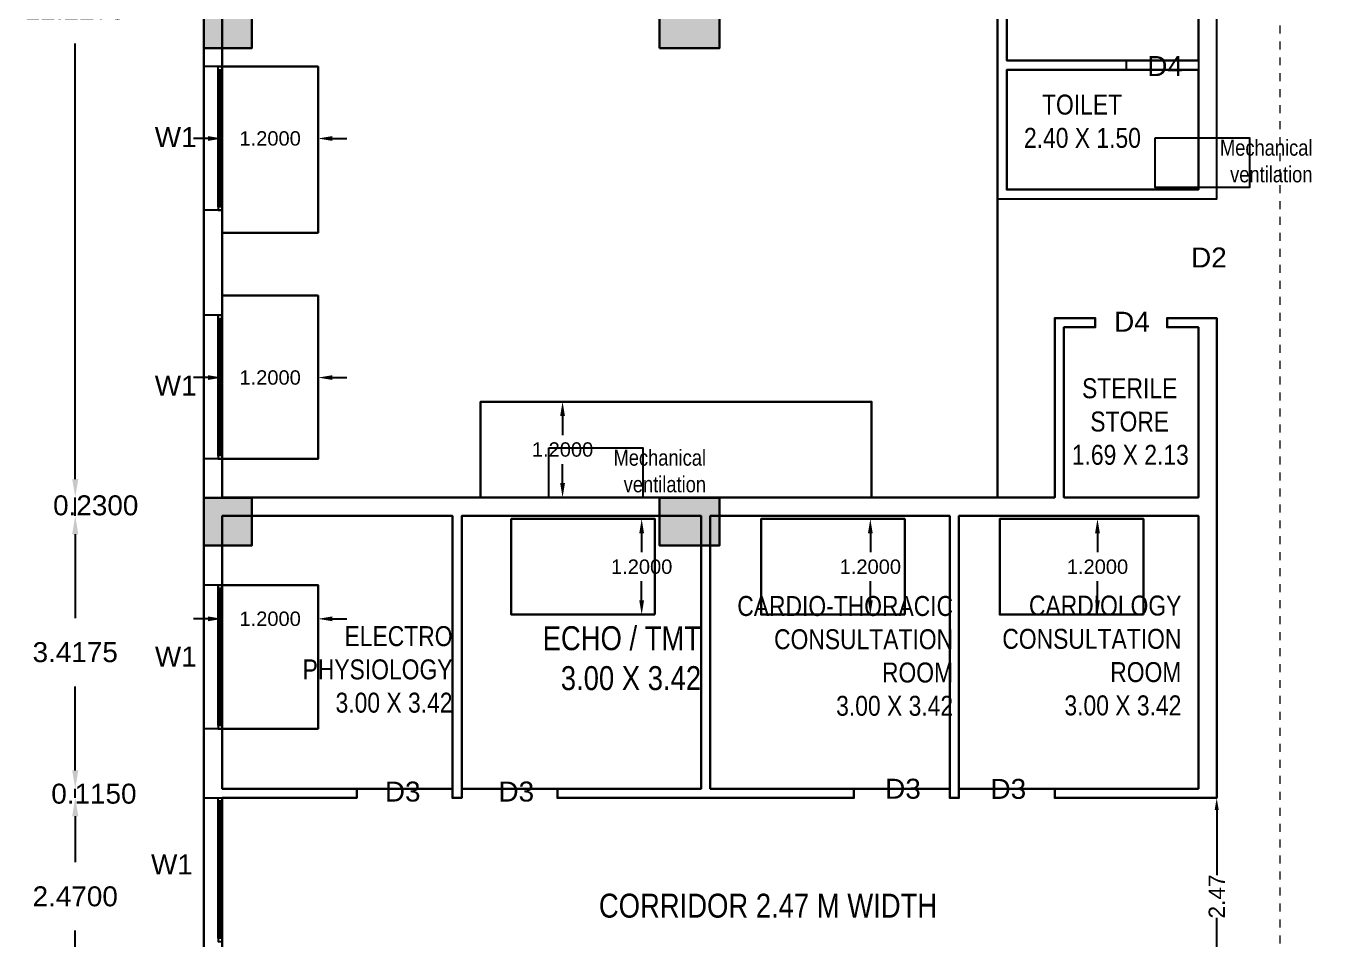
# Model space of a CAD drawing. Header units: metres. Extents: x -38 to 401, y 28 to 287.
# Drawn here: x 238.61 to 255, y 122.81 to 134.26 of the extents above; entities that cross this region are included whole.
import ezdxf

# ---------------------------------------------------------------- set-up
doc = ezdxf.new("R2010")
doc.units = ezdxf.units.M
doc.linetypes.add('CENTER', pattern=[2, 1.25, -0.25, 0.25, -0.25])
for name, color, linetype in [('BLK_1_FLR_4_AC_ROOM_1', 117, 'Continuous'), ('BLK_1_FLR_4_AC_ROOM_4', 117, 'Continuous'), ('BLK_1_FLR_4_AC_ROOM_5', 117, 'Continuous'), ('BLK_1_FLR_4_AC_ROOM_6', 117, 'Continuous'), ('BLK_1_FLR_4_AC_ROOM_7', 117, 'Continuous'), ('BLK_1_FLR_4_ACROOM_1_LIGHT_VENTILATION_3', 117, 'Continuous'), ('BLK_1_FLR_4_ACROOM_1_LIGHT_VENTILATION_4', 117, 'Continuous'), ('BLK_1_FLR_4_ACROOM_1_LIGHT_VENTILATION_5', 117, 'Continuous'), ('BLK_1_FLR_4_ACROOM_4_LIGHT_VENTILATION_1', 117, 'Continuous'), ('BLK_1_FLR_4_ACROOM_5_LIGHT_VENTILATION_1', 117, 'Continuous'), ('BLK_1_FLR_4_ACROOM_6_LIGHT_VENTILATION_1', 117, 'Continuous'), ('BLK_1_FLR_4_CARPET_AREA', 10, 'Continuous'), ('PATH_WAY', 140, 'Continuous'), ('UBEAM', 1, 'Continuous'), ('UHATCH', 8, 'Continuous')]:
    doc.layers.add(name, color=color, linetype=linetype)
for name, color, linetype, lineweight in [('BLK_1_FLR_4_BLT_UP_AREA', 4, 'Continuous', 30), ('BLK_1_FLR_4_REGULAR_ROOM_2', 4, 'Continuous', 30), ('BLK_1_FLR_4_ROOM_2_LIGHT_VENTILATION_1', 7, 'Continuous', 30), ('BLK_1_FLR_4_WC_BATH', 4, 'Continuous', 30), ('BLK_1_LVL_4_BLDG_FOOT_PRINT', 4, 'Continuous', 30), ('BLK_1_PLINTH_HEIGHT', 4, 'Continuous', 30), ('UCOLUMN', 6, 'Continuous', 30)]:
    doc.layers.add(name, color=color, linetype=linetype, lineweight=lineweight)
doc.styles.add('MtXpl_Arial_Narrow', font='ARIALN.TTF')
doc.styles.get("Standard").update_dxf_attribs({"font": 'arial.ttf'})
doc.dimstyles.get("Standard").update_dxf_attribs({"dimtxt": 0.18, "dimasz": 0.18, "dimexe": 0.18, "dimexo": 0.0625, "dimgap": 0.09, "dimtad": 0, "dimtih": 1, "dimtoh": 1, "dimdec": 4, "dimzin": 0, "dimdsep": 46, "dimtxsty": 'Standard', "dimcen": 0.09, "dimadec": 0, "dimazin": 0, "dimtfac": 1, "dimtdec": 4, "dimtofl": 0, "dimtmove": 0, "dimatfit": 3, "dimfxl": 0, "dimtolj": 1, "dimtzin": 0, "dimarcsym": 0})
doc.dimstyles.new('STANDARD$0', dxfattribs={"dimtxt": 7, "dimasz": 3, "dimexe": 3, "dimexo": 1, "dimgap": 1.5, "dimtad": 1, "dimdec": 1, "dimzin": 1, "dimdsep": 46, "dimlunit": 4, "dimtxsty": 'Standard', "dimblk": 'OBLIQUE', "dimcen": 0.09375, "dimdle": 1, "dimclrd": 8, "dimclre": 8, "dimclrt": 7, "dimadec": 1, "dimazin": 0, "dimtfac": 1, "dimtdec": 1, "dimtix": 1, "dimtmove": 2, "dimatfit": 3, "dimldrblk": 'ARCHTICK', "dimfxl": 0, "dimfrac": 2, "dimtolj": 1, "dimtzin": 0, "dimarcsym": 0})

# ---------------------------------------------------------------- blocks, each defined once
blk = doc.blocks.new('600X600')
at = {"layer": 'UHATCH', "linetype": 'Continuous'}
h = blk.add_hatch(color=256, dxfattribs=at)
h.dxf.hatch_style = 1
h.paths.add_polyline_path([(600, 600), (0, 600), (0, 0), (600, 0)])
at = {"layer": 'UCOLUMN', "linetype": 'Continuous'}
blk.add_lwpolyline([(0, 0), (600, 0), (600, 600), (0, 600)], close=True, dxfattribs=at)
blk = doc.blocks.new('750 x 750')
blk.add_blockref('600X600', (0, 75))
blk = doc.blocks.new('600X750')
at = {"layer": 'UHATCH', "linetype": 'Continuous'}
h = blk.add_hatch(color=256, dxfattribs=at)
h.dxf.hatch_style = 1
h.paths.add_polyline_path([(0, 600), (-750, 600), (-750, 0), (0, 0)])
at = {"layer": 'UCOLUMN', "linetype": 'Continuous'}
blk.add_lwpolyline([(0, 0), (-750, 0), (-750, 600), (0, 600)], close=True, dxfattribs=at)
blk = doc.blocks.new('ASDFSDFSDFDFD')
at = {"layer": 'UBEAM', "linetype": 'Continuous'}
for p in [(-21550, 21615), (-21550, 15385)]:
    blk.add_blockref('750 x 750', p, dxfattribs=at)
at = {"layer": 'UBEAM', "xscale": -1}
for p in [(-15840, 21690), (-15840, 15460)]:
    blk.add_blockref('600X750', p, dxfattribs=at)
blk = doc.blocks.new('*D498')
at = {"color": 0, "lineweight": -2}
for p, q in [((239.229, 124.361), (239.229, 123.784)), ((239.229, 122.351), (239.229, 122.929))]:
    blk.add_line(p, q, dxfattribs=at)
at = {"color": 0}
for points in [[(239.191, 124.361), (239.268, 124.361), (239.229, 124.591)], [(239.191, 122.351), (239.268, 122.351), (239.229, 122.121)]]:
    blk.add_solid(points, dxfattribs=at)
at = {"layer": 'Defpoints', "color": 0}
for p in [(239.229, 124.591), (241.071, 124.591), (241.071, 122.121)]:
    blk.add_point(p, dxfattribs=at)
at = {"color": 0, "lineweight": 25, "insert": (239.229, 123.356), "char_height": 0.25, "attachment_point": 5}
blk.add_mtext('\\A1;2.4700', dxfattribs=at)
blk = doc.blocks.new('*D499')
at = {"color": 0, "lineweight": -2}
for p, q in [((239.229, 124.936), (239.229, 125.166)), ((239.229, 124.591), (239.229, 124.706)), ((239.229, 124.361), (239.229, 124.131))]:
    blk.add_line(p, q, dxfattribs=at)
at = {"color": 0}
for points in [[(239.191, 124.936), (239.268, 124.936), (239.229, 124.706)], [(239.191, 124.361), (239.268, 124.361), (239.229, 124.591)]]:
    blk.add_solid(points, dxfattribs=at)
at = {"layer": 'Defpoints', "color": 0}
for p in [(239.229, 124.706), (241.071, 124.706), (241.071, 124.591)]:
    blk.add_point(p, dxfattribs=at)
at = {"color": 0, "lineweight": 25, "insert": (239.463, 124.642), "char_height": 0.25, "attachment_point": 5}
blk.add_mtext('\\A1;0.1150', dxfattribs=at)
blk = doc.blocks.new('*D500')
at = {"color": 0, "lineweight": -2}
for p, q in [((239.229, 127.894), (239.229, 126.843)), ((239.229, 124.936), (239.229, 125.988))]:
    blk.add_line(p, q, dxfattribs=at)
at = {"color": 0}
for points in [[(239.191, 127.894), (239.268, 127.894), (239.229, 128.124)], [(239.191, 124.936), (239.268, 124.936), (239.229, 124.706)]]:
    blk.add_solid(points, dxfattribs=at)
at = {"layer": 'Defpoints', "color": 0}
for p in [(239.229, 128.124), (241.071, 128.124), (241.071, 124.706)]:
    blk.add_point(p, dxfattribs=at)
at = {"color": 0, "lineweight": 25, "insert": (239.229, 126.415), "char_height": 0.25, "attachment_point": 5}
blk.add_mtext('\\A1;3.4175', dxfattribs=at)
blk = doc.blocks.new('*D501')
at = {"color": 0, "lineweight": -2}
for p, q in [((239.229, 128.584), (239.229, 128.814)), ((239.229, 128.124), (239.229, 128.354)), ((239.229, 127.894), (239.229, 127.664))]:
    blk.add_line(p, q, dxfattribs=at)
at = {"color": 0}
for points in [[(239.191, 128.584), (239.268, 128.584), (239.229, 128.354)], [(239.191, 127.894), (239.268, 127.894), (239.229, 128.124)]]:
    blk.add_solid(points, dxfattribs=at)
at = {"layer": 'Defpoints', "color": 0}
for p in [(239.229, 128.354), (241.071, 128.354), (241.071, 128.124)]:
    blk.add_point(p, dxfattribs=at)
at = {"color": 0, "lineweight": 25, "insert": (239.486, 128.254), "char_height": 0.25, "attachment_point": 5}
blk.add_mtext('\\A1;0.2300', dxfattribs=at)
blk = doc.blocks.new('*D502')
at = {"color": 0, "lineweight": -2}
for p, q in [((239.229, 140.351), (239.229, 134.895)), ((239.229, 128.584), (239.229, 134.04))]:
    blk.add_line(p, q, dxfattribs=at)
at = {"color": 0}
for points in [[(239.191, 140.351), (239.268, 140.351), (239.229, 140.581)], [(239.191, 128.584), (239.268, 128.584), (239.229, 128.354)]]:
    blk.add_solid(points, dxfattribs=at)
at = {"layer": 'Defpoints', "color": 0}
for p in [(239.229, 140.581), (241.071, 140.581), (241.071, 128.354)]:
    blk.add_point(p, dxfattribs=at)
at = {"color": 0, "lineweight": 25, "insert": (239.229, 134.468), "char_height": 0.25, "attachment_point": 5}
blk.add_mtext('\\A1;12.2275', dxfattribs=at)
blk = doc.blocks.new('*D744')
at = {"layer": 'Defpoints', "color": 0}
for p in [(253.531, 124.591), (253.531, 122.121), (253.531, 122.121)]:
    blk.add_point(p, dxfattribs=at)
at = {"layer": 'PATH_WAY', "color": 0, "lineweight": -2}
for p, q in [((253.531, 124.439), (253.531, 123.624)), ((253.531, 122.274), (253.531, 123.089))]:
    blk.add_line(p, q, dxfattribs=at)
at = {"layer": 'PATH_WAY', "color": 0}
for points in [[(253.505, 124.439), (253.556, 124.439), (253.531, 124.591)], [(253.505, 122.274), (253.556, 122.274), (253.531, 122.121)]]:
    blk.add_solid(points, dxfattribs=at)
at = {"layer": 'PATH_WAY', "color": 0, "lineweight": 30, "insert": (253.531, 123.356), "char_height": 0.2032, "attachment_point": 5, "rotation": 90}
blk.add_mtext('\\A1;2.47', dxfattribs=at)
blk = doc.blocks.new('*D986')
at = {"layer": 'BLK_1_FLR_4_ACROOM_1_LIGHT_VENTILATION_3', "color": 0, "lineweight": -2}
for p, q in [((241.071, 133.689), (241.071, 132.671)), ((242.271, 133.689), (242.271, 132.671)), ((240.891, 132.851), (240.711, 132.851)), ((242.451, 132.851), (242.631, 132.851))]:
    blk.add_line(p, q, dxfattribs=at)
at = {"layer": 'BLK_1_FLR_4_ACROOM_1_LIGHT_VENTILATION_3', "color": 0}
for points in [[(240.891, 132.881), (240.891, 132.821), (241.071, 132.851)], [(242.451, 132.881), (242.451, 132.821), (242.271, 132.851)]]:
    blk.add_solid(points, dxfattribs=at)
at = {"layer": 'Defpoints', "color": 0}
for p in [(241.071, 133.751), (242.271, 133.751), (241.071, 132.851)]:
    blk.add_point(p, dxfattribs=at)
at = {"layer": 'BLK_1_FLR_4_ACROOM_1_LIGHT_VENTILATION_3', "color": 0, "lineweight": 30, "insert": (241.671, 132.851), "char_height": 0.18, "attachment_point": 5}
blk.add_mtext('\\A1;1.2000', dxfattribs=at)
blk = doc.blocks.new('*D987')
at = {"layer": 'BLK_1_FLR_4_ACROOM_1_LIGHT_VENTILATION_4', "color": 0, "lineweight": -2}
for p, q in [((241.071, 130.821), (241.071, 129.676)), ((242.271, 130.821), (242.271, 129.676)), ((240.891, 129.856), (240.711, 129.856)), ((242.451, 129.856), (242.631, 129.856))]:
    blk.add_line(p, q, dxfattribs=at)
at = {"layer": 'BLK_1_FLR_4_ACROOM_1_LIGHT_VENTILATION_4', "color": 0}
for points in [[(240.891, 129.886), (240.891, 129.826), (241.071, 129.856)], [(242.451, 129.886), (242.451, 129.826), (242.271, 129.856)]]:
    blk.add_solid(points, dxfattribs=at)
at = {"layer": 'Defpoints', "color": 0}
for p in [(241.071, 130.884), (242.271, 130.884), (241.071, 129.856)]:
    blk.add_point(p, dxfattribs=at)
at = {"layer": 'BLK_1_FLR_4_ACROOM_1_LIGHT_VENTILATION_4', "color": 0, "lineweight": 30, "insert": (241.671, 129.856), "char_height": 0.18, "attachment_point": 5}
blk.add_mtext('\\A1;1.2000', dxfattribs=at)
blk = doc.blocks.new('*D988')
at = {"layer": 'BLK_1_FLR_4_ROOM_2_LIGHT_VENTILATION_1', "color": 0, "lineweight": -2}
for p, q in [((241.071, 127.194), (241.071, 126.654)), ((242.271, 127.194), (242.271, 126.654)), ((240.891, 126.834), (240.711, 126.834)), ((242.451, 126.834), (242.631, 126.834))]:
    blk.add_line(p, q, dxfattribs=at)
at = {"layer": 'BLK_1_FLR_4_ROOM_2_LIGHT_VENTILATION_1', "color": 0}
for points in [[(240.891, 126.864), (240.891, 126.804), (241.071, 126.834)], [(242.451, 126.864), (242.451, 126.804), (242.271, 126.834)]]:
    blk.add_solid(points, dxfattribs=at)
at = {"layer": 'Defpoints', "color": 0}
for p in [(241.071, 127.256), (242.271, 127.256), (241.071, 126.834)]:
    blk.add_point(p, dxfattribs=at)
at = {"layer": 'BLK_1_FLR_4_ROOM_2_LIGHT_VENTILATION_1', "color": 0, "lineweight": 30, "insert": (241.671, 126.834), "char_height": 0.18, "attachment_point": 5}
blk.add_mtext('\\A1;1.2000', dxfattribs=at)
blk = doc.blocks.new('*D1008')
at = {"layer": 'BLK_1_FLR_4_ACROOM_4_LIGHT_VENTILATION_1', "color": 0, "lineweight": -2}
for p, q in [((246.429, 128.086), (246.146, 128.086)), ((246.326, 127.906), (246.326, 127.668)), ((246.326, 127.066), (246.326, 127.305)), ((246.429, 126.886), (246.146, 126.886))]:
    blk.add_line(p, q, dxfattribs=at)
at = {"layer": 'BLK_1_FLR_4_ACROOM_4_LIGHT_VENTILATION_1', "color": 0}
for points in [[(246.296, 127.906), (246.356, 127.906), (246.326, 128.086)], [(246.296, 127.066), (246.356, 127.066), (246.326, 126.886)]]:
    blk.add_solid(points, dxfattribs=at)
at = {"layer": 'Defpoints', "color": 0}
for p in [(246.326, 128.086), (246.492, 128.086), (246.492, 126.886)]:
    blk.add_point(p, dxfattribs=at)
at = {"layer": 'BLK_1_FLR_4_ACROOM_4_LIGHT_VENTILATION_1', "color": 0, "lineweight": 30, "insert": (246.326, 127.486), "char_height": 0.18, "attachment_point": 5}
blk.add_mtext('\\A1;1.2000', dxfattribs=at)
blk = doc.blocks.new('*D1009')
at = {"layer": 'BLK_1_FLR_4_ACROOM_5_LIGHT_VENTILATION_1', "color": 0, "lineweight": -2}
for p, q in [((249.559, 128.086), (249.011, 128.086)), ((249.191, 127.906), (249.191, 127.668)), ((249.191, 127.066), (249.191, 127.305)), ((249.559, 126.886), (249.011, 126.886))]:
    blk.add_line(p, q, dxfattribs=at)
at = {"layer": 'BLK_1_FLR_4_ACROOM_5_LIGHT_VENTILATION_1', "color": 0}
for points in [[(249.161, 127.906), (249.221, 127.906), (249.191, 128.086)], [(249.161, 127.066), (249.221, 127.066), (249.191, 126.886)]]:
    blk.add_solid(points, dxfattribs=at)
at = {"layer": 'Defpoints', "color": 0}
for p in [(249.621, 128.086), (249.191, 126.886), (249.621, 126.886)]:
    blk.add_point(p, dxfattribs=at)
at = {"layer": 'BLK_1_FLR_4_ACROOM_5_LIGHT_VENTILATION_1', "color": 0, "lineweight": 30, "insert": (249.191, 127.486), "char_height": 0.18, "attachment_point": 5}
blk.add_mtext('\\A1;1.2000', dxfattribs=at)
blk = doc.blocks.new('*D1010')
at = {"layer": 'BLK_1_FLR_4_ACROOM_6_LIGHT_VENTILATION_1', "color": 0, "lineweight": -2}
for p, q in [((252.549, 128.086), (251.857, 128.086)), ((252.037, 127.906), (252.037, 127.668)), ((252.037, 127.066), (252.037, 127.305)), ((252.549, 126.886), (251.857, 126.886))]:
    blk.add_line(p, q, dxfattribs=at)
at = {"layer": 'BLK_1_FLR_4_ACROOM_6_LIGHT_VENTILATION_1', "color": 0}
for points in [[(252.007, 127.906), (252.067, 127.906), (252.037, 128.086)], [(252.007, 127.066), (252.067, 127.066), (252.037, 126.886)]]:
    blk.add_solid(points, dxfattribs=at)
at = {"layer": 'Defpoints', "color": 0}
for p in [(252.612, 128.086), (252.037, 126.886), (252.612, 126.886)]:
    blk.add_point(p, dxfattribs=at)
at = {"layer": 'BLK_1_FLR_4_ACROOM_6_LIGHT_VENTILATION_1', "color": 0, "lineweight": 30, "insert": (252.037, 127.486), "char_height": 0.18, "attachment_point": 5}
blk.add_mtext('\\A1;1.2000', dxfattribs=at)
blk = doc.blocks.new('*D1093')
at = {"layer": 'BLK_1_FLR_4_ACROOM_1_LIGHT_VENTILATION_5', "color": 0, "lineweight": -2}
for p, q in [((244.37, 129.554), (245.515, 129.554)), ((245.335, 129.374), (245.335, 129.136)), ((245.335, 128.534), (245.335, 128.772)), ((244.37, 128.354), (245.515, 128.354))]:
    blk.add_line(p, q, dxfattribs=at)
at = {"layer": 'BLK_1_FLR_4_ACROOM_1_LIGHT_VENTILATION_5', "color": 0}
for points in [[(245.305, 129.374), (245.365, 129.374), (245.335, 129.554)], [(245.305, 128.534), (245.365, 128.534), (245.335, 128.354)]]:
    blk.add_solid(points, dxfattribs=at)
at = {"layer": 'Defpoints', "color": 0}
for p in [(244.308, 129.554), (244.308, 128.354), (245.335, 128.354)]:
    blk.add_point(p, dxfattribs=at)
at = {"layer": 'BLK_1_FLR_4_ACROOM_1_LIGHT_VENTILATION_5', "color": 0, "lineweight": 30, "insert": (245.335, 128.954), "char_height": 0.18, "attachment_point": 5}
blk.add_mtext('\\A1;1.2000', dxfattribs=at)

msp = doc.modelspace()

# ---------------------------------------------------------------- linework, layer by layer
at = {"linetype": 'CENTER', "lineweight": 20, "ltscale": 0.05}
msp.add_line((254.32169, 152.26763), (254.32169, 95.0529), dxfattribs=at)
at = {"color": 7, "lineweight": 25}
for p, q in [((240.84089, 133.75148), (240.84089, 135.06648)), ((241.07089, 133.75148), (241.07089, 135.06648)), ((240.84089, 133.75148), (240.84089, 131.95148)), ((241.07087, 133.75148), (240.8409, 133.75148)), ((241.01978, 131.99407), (241.01977, 133.73543)), ((241.04181, 133.70889), (241.04181, 131.99407)), ((241.05032, 133.70889), (241.05033, 131.99407)), ((241.07088, 133.73543), (241.07089, 131.99407)), ((240.84089, 130.63648), (240.84089, 131.95148)), ((241.0709, 131.95148), (240.8409, 131.95148)), ((241.07089, 130.63648), (241.07089, 131.95148)), ((240.84089, 130.63648), (240.84089, 128.83648)), ((241.07087, 130.63648), (240.8409, 130.63648)), ((241.01978, 128.87907), (241.01977, 130.62043)), ((241.04181, 130.59389), (241.04181, 128.87907)), ((241.05032, 130.59389), (241.05033, 128.87907)), ((241.07088, 130.62043), (241.07089, 128.87907)), ((252.0084, 130.60148), (251.50089, 130.60148)), ((251.50089, 130.60148), (251.50089, 128.35398)), ((252.00839, 130.48648), (252.0084, 130.60148)), ((253.53089, 130.60148), (252.90839, 130.60144)), ((252.90839, 130.60144), (252.90839, 130.48648)), ((253.53089, 124.59148), (253.53089, 130.60148)), ((251.61589, 128.35398), (251.61589, 130.48648)), ((251.61589, 130.48648), (252.00839, 130.48648)), ((252.90839, 130.48648), (253.30089, 130.48648)), ((253.30089, 130.48648), (253.30089, 128.35398)), ((240.84089, 127.25648), (240.84089, 128.83648)), ((241.0709, 128.83648), (240.8409, 128.83648)), ((241.07089, 128.35398), (241.07089, 128.83648)), ((251.50089, 128.35398), (241.07089, 128.35398)), ((253.30089, 128.35398), (251.61589, 128.35398)), ((241.07089, 127.25648), (241.07089, 128.12398)), ((241.07089, 128.12398), (243.95589, 128.12398)), ((243.95589, 128.12398), (243.95589, 124.59148)), ((244.07089, 124.59148), (244.07089, 128.12398)), ((244.07089, 128.12398), (247.07089, 128.12398)), ((247.07089, 128.12398), (247.07089, 124.70648)), ((247.18589, 124.70648), (247.18589, 128.12398)), ((247.18589, 128.12398), (250.18589, 128.12398)), ((250.18589, 128.12398), (250.18589, 124.59148)), ((250.30089, 124.59148), (250.30089, 128.12398)), ((250.30089, 128.12398), (253.30089, 128.12398)), ((253.30089, 128.12398), (253.30089, 124.70648)), ((241.07089, 127.25648), (240.84089, 127.25648)), ((240.84089, 127.25648), (240.84089, 125.45648)), ((241.01978, 125.49907), (241.01977, 127.24043)), ((241.04181, 127.21389), (241.04181, 125.49907)), ((241.05032, 127.21389), (241.05033, 125.49907)), ((241.07088, 127.24043), (241.07089, 125.49907)), ((240.84089, 124.59148), (240.84089, 125.45648)), ((241.07089, 125.45648), (240.84089, 125.45648)), ((241.07089, 124.70648), (241.07089, 125.45648)), ((242.75589, 124.70648), (241.07089, 124.70648)), ((242.75589, 124.59148), (242.75589, 124.70648)), ((247.07089, 124.70648), (245.27089, 124.70648)), ((245.27089, 124.70648), (245.27089, 124.59148)), ((248.98589, 124.70648), (247.18589, 124.70648)), ((248.98589, 124.59148), (248.98589, 124.70648)), ((253.30089, 124.70648), (251.50089, 124.70648)), ((251.50089, 124.70648), (251.50089, 124.59148)), ((240.84089, 124.59148), (242.75589, 124.59148)), ((240.84089, 124.59148), (240.84089, 122.79148)), ((241.01978, 122.83407), (241.01977, 124.57543)), ((241.04181, 124.54889), (241.04181, 122.83407)), ((241.05032, 124.54889), (241.05033, 122.83407)), ((241.07088, 124.57543), (241.07089, 122.83407)), ((243.95589, 124.59148), (244.07089, 124.59148)), ((245.27089, 124.59148), (248.98589, 124.59148)), ((250.18589, 124.59148), (250.30089, 124.59148)), ((251.50089, 124.59148), (253.53089, 124.59148))]:
    msp.add_line(p, q, dxfattribs=at)
for points in [[(253.53089, 136.83648), (250.78589, 136.83648), (250.78589, 132.09648), (253.53089, 132.09648), (253.53089, 135.51648), (253.30089, 135.51648), (253.30089, 132.21148), (250.90089, 132.21148), (250.90089, 133.71148), (252.40089, 133.71148), (252.40089, 133.82648), (250.90089, 133.82648), (250.90089, 136.72148), (253.53089, 136.72148)], [(241.07088, 133.70889), (241.01977, 133.70889), (241.01977, 133.75148), (241.07088, 133.75148)], [(252.76043, 132.85845), (253.93986, 132.85845), (253.93986, 132.23703), (252.76043, 132.23703)], [(241.07089, 131.99407), (241.01978, 131.99407), (241.01978, 131.95148), (241.07089, 131.95148)], [(241.07088, 130.59389), (241.01977, 130.59389), (241.01977, 130.63648), (241.07088, 130.63648)], [(245.16241, 128.9754), (246.34185, 128.9754), (246.34185, 128.35398), (245.16241, 128.35398)], [(241.07089, 128.87907), (241.01978, 128.87907), (241.01978, 128.83648), (241.07089, 128.83648)], [(241.07088, 127.21389), (241.01977, 127.21389), (241.01977, 127.25648), (241.07088, 127.25648)], [(241.07089, 125.49907), (241.01978, 125.49907), (241.01978, 125.45648), (241.07089, 125.45648)], [(241.07088, 124.54889), (241.01977, 124.54889), (241.01977, 124.59148), (241.07088, 124.59148)], [(241.07089, 122.83407), (241.01978, 122.83407), (241.01978, 122.79148), (241.07089, 122.79148)]]:
    msp.add_lwpolyline(points, close=True, dxfattribs=at)
at = {"layer": 'BLK_1_FLR_4_AC_ROOM_1', "color": 2, "lineweight": 30}
msp.add_lwpolyline([(250.78589, 128.35398), (241.07089, 128.35398), (241.07089, 140.58148), (250.78589, 140.58148)], close=True, dxfattribs=at)
at = {"layer": 'BLK_1_FLR_4_AC_ROOM_4', "color": 2, "lineweight": 30}
msp.add_lwpolyline([(247.07089, 124.70648), (244.07089, 124.70648), (244.07089, 128.12398), (247.07089, 128.12398)], close=True, dxfattribs=at)
at = {"layer": 'BLK_1_FLR_4_AC_ROOM_5', "color": 2, "lineweight": 30}
msp.add_lwpolyline([(247.18589, 124.70648), (250.18589, 124.70648), (250.18589, 128.12398), (247.18589, 128.12398)], close=True, dxfattribs=at)
at = {"layer": 'BLK_1_FLR_4_AC_ROOM_6', "color": 2, "lineweight": 30}
msp.add_lwpolyline([(253.30089, 124.70648), (250.30089, 124.70648), (250.30089, 128.12398), (253.30089, 128.12398)], close=True, dxfattribs=at)
at = {"layer": 'BLK_1_FLR_4_AC_ROOM_7', "color": 2, "lineweight": 30}
msp.add_lwpolyline([(250.90089, 133.82648), (253.30089, 133.82648), (253.30089, 136.72148), (250.90089, 136.72148)], close=True, dxfattribs=at)
at = {"layer": 'BLK_1_FLR_4_ACROOM_1_LIGHT_VENTILATION_3', "color": 2, "lineweight": 30}
msp.add_lwpolyline([(241.07089, 131.67019), (241.07089, 133.75148), (242.27089, 133.75148), (242.27089, 131.67019)], close=True, dxfattribs=at)
at = {"layer": 'BLK_1_FLR_4_ACROOM_1_LIGHT_VENTILATION_4', "color": 2, "lineweight": 30}
msp.add_lwpolyline([(241.07089, 128.83648), (241.07089, 130.88355), (242.27089, 130.88355), (242.27089, 128.83648)], close=True, dxfattribs=at)
at = {"layer": 'BLK_1_FLR_4_ACROOM_1_LIGHT_VENTILATION_5', "color": 2, "lineweight": 30}
msp.add_lwpolyline([(249.20705, 128.35398), (244.30761, 128.35398), (244.30761, 129.55398), (249.20705, 129.55398)], close=True, dxfattribs=at)
at = {"layer": 'BLK_1_FLR_4_ACROOM_4_LIGHT_VENTILATION_1', "color": 2, "lineweight": 30}
msp.add_lwpolyline([(246.49167, 126.88647), (244.69167, 126.88647), (244.69167, 128.08647), (246.49167, 128.08647)], close=True, dxfattribs=at)
at = {"layer": 'BLK_1_FLR_4_ACROOM_5_LIGHT_VENTILATION_1', "color": 2, "lineweight": 30}
msp.add_lwpolyline([(249.62148, 126.88647), (247.82148, 126.88647), (247.82148, 128.08647), (249.62148, 128.08647)], close=True, dxfattribs=at)
at = {"layer": 'BLK_1_FLR_4_ACROOM_6_LIGHT_VENTILATION_1', "color": 2, "lineweight": 30}
msp.add_lwpolyline([(252.61165, 126.88647), (250.81165, 126.88647), (250.81165, 128.08647), (252.61165, 128.08647)], close=True, dxfattribs=at)
at = {"layer": 'BLK_1_FLR_4_BLT_UP_AREA', "color": 12, "lineweight": 30}
msp.add_lwpolyline([(240.84087, 97.20137), (240.84089, 150.54866), (263.89089, 150.5543), (263.89089, 140.58148), (262.39089, 140.58148), (262.39087, 97.20137)], close=True, dxfattribs=at)
at = {"layer": 'BLK_1_FLR_4_CARPET_AREA', "color": 15, "linetype": 'Continuous', "lineweight": 30}
msp.add_lwpolyline([(241.07089, 122.12148), (241.07089, 124.59148), (242.75589, 124.59148), (242.75589, 124.70648), (241.07089, 124.70648), (241.07089, 127.75148), (241.44089, 127.75148), (241.44089, 128.12398), (243.95589, 128.12398), (243.95589, 124.59148), (244.07089, 124.59148), (244.07089, 128.12398), (246.55089, 128.12398), (246.55089, 127.75148), (247.07089, 127.75148), (247.07089, 124.70648), (245.27089, 124.70648), (245.27089, 124.59148), (248.98589, 124.59148), (248.98589, 124.70648), (247.18589, 124.70648), (247.18589, 127.75148), (247.30089, 127.75148), (247.30089, 128.12398), (250.18589, 128.12398), (250.18589, 124.59148), (250.30089, 124.59148), (250.30089, 128.12398), (253.30089, 128.12398), (253.30089, 124.70648), (251.50089, 124.70648), (251.50089, 124.59148), (253.53089, 124.59148), (253.53049, 130.60148), (252.90839, 130.60148), (252.90839, 130.48648), (253.30089, 130.48648), (253.30089, 128.35398), (251.61589, 128.35398), (251.61589, 130.48648), (252.00839, 130.48644), (252.00839, 130.60148), (251.50089, 130.60148), (251.50089, 128.35398), (241.07089, 128.35398), (241.07089, 140.21148)], dxfattribs=at)
at = {"layer": 'BLK_1_FLR_4_REGULAR_ROOM_2', "color": 2, "lineweight": 30}
msp.add_lwpolyline([(243.95589, 128.12398), (241.07089, 128.12398), (241.07089, 124.70648), (243.95589, 124.70648)], close=True, dxfattribs=at)
at = {"layer": 'BLK_1_FLR_4_ROOM_2_LIGHT_VENTILATION_1', "color": 2, "lineweight": 30}
msp.add_lwpolyline([(241.07089, 125.45648), (241.07089, 127.25648), (242.27089, 127.25648), (242.27089, 125.45648)], close=True, dxfattribs=at)
at = {"layer": 'BLK_1_FLR_4_WC_BATH', "color": 1, "linetype": 'Continuous', "lineweight": 30}
msp.add_lwpolyline([(250.90089, 133.71148), (253.30089, 133.71148), (253.30089, 132.21148), (250.90089, 132.21148)], close=True, dxfattribs=at)
at = {"layer": 'BLK_1_LVL_4_BLDG_FOOT_PRINT', "color": 1}
msp.add_lwpolyline([(240.84087, 97.20148), (240.84087, 150.54585), (263.89087, 150.55148), (263.89087, 140.58148), (262.39087, 140.58148), (262.39087, 97.20148)], close=True, dxfattribs=at)
at = {"layer": 'BLK_1_PLINTH_HEIGHT', "color": 3, "lineweight": 30}
for points in [[(250.90089, 133.82648), (253.30089, 133.82648), (253.30089, 136.72148), (250.90089, 136.72148)], [(250.90089, 133.71148), (253.30089, 133.71148), (253.30089, 132.21148), (250.90089, 132.21148)]]:
    msp.add_lwpolyline(points, close=True, dxfattribs=at)

# ---------------------------------------------------------------- block references
at = {"color": 7, "lineweight": 25, "xscale": 0.001, "yscale": 0.001, "zscale": 0.001}
msp.add_blockref('ASDFSDFSDFDFD', (262.39089, 112.29148), dxfattribs=at)
msp.add_blockref('ASDFSDFSDFDFD', (262.39089, 112.29148), dxfattribs=at)

# ---------------------------------------------------------------- texts
at = {"color": 7, "lineweight": 25, "style": 'MtXpl_Arial_Narrow'}
msp.add_text(' CORRIDOR 2.47 M WIDTH', height=0.3, dxfattribs=at).set_placement((245.69474, 123.09101))
at = {"color": 7, "lineweight": 25, "char_height": 0.25, "attachment_point": 1}
for s, insert in [('D4', (252.6605, 133.88375)), ('W1', (240.2254, 132.99376)), ('D2', (253.20993, 131.48518)), ('D4', (252.24597, 130.68056)), ('W1', (240.2254, 129.88076)), ('W1', (240.2274, 126.48676)), ('D3', (243.10893, 124.79518)), ('D3', (244.53197, 124.79518)), ('D3', (249.37697, 124.83075)), ('D3', (250.69697, 124.82875)), ('W1', (240.17893, 123.88276))]:
    msp.add_mtext_dynamic_manual_height_columns(s, width=331.5310086, gutter_width=1000, heights=[0], dxfattribs=dict(at, insert=insert))
at = {"color": 7, "lineweight": 25}
for s, insert, char_height, width, attachment_point in [('{\\fArial Narrow|b0|i0|c0|p34;\\W6.37939;  \\W1;TOILET\\P{\\W9.916168; }2.40 X 1.50}', (250.32623, 132.73043), 0.25, 3.0224593, 7), ('{\\fArial Narrow|b0|i0|c0|p34;Mechanical\\Pventilation}', (254.73047, 132.2993), 0.2, 2.774038, 9), ('{\\fArial Narrow|b0|i0|c0|p34;\\W5.83014;  \\W1;STERILE\\P\\W6.48003;  \\W1;STORE\\P\\W5.02768;  \\W1;1.69 X 2.13}', (250.91506, 128.76011), 0.25, 3.0224593, 7), ('{\\fArial Narrow|b0|i0|c0|p34;Mechanical\\Pventilation}', (247.13245, 128.41626), 0.2, 2.774038, 9), ('{\\fArial Narrow|b0|i0|c0|p34;CARDIO-THORACIC\\PCONSULTATION ROOM\\P3.00 X 3.42}', (250.22784, 127.12002), 0.25, 3.0224593, 3), ('{\\fArial Narrow|b0|i0|c0|p34;CARDIOLOGY\\PCONSULTATION ROOM\\P3.00 X 3.42}', (253.08803, 127.12504), 0.25, 3.0224593, 3), ('{\\fArial Narrow|b0|i0|c0|p34;ELECTRO PHYSIOLOGY\\P3.00 X 3.42}', (243.95589, 126.74224), 0.25, 3.0224593, 3), ('{\\fArial Narrow|b0|i0|c0|p34;ECHO / TMT\\P3.00 X 3.42}', (247.07089, 126.74133), 0.3, 3.0224593, 3)]:
    msp.add_mtext(s, dxfattribs=dict(at, insert=insert, char_height=char_height, width=width, attachment_point=attachment_point))

# ---------------------------------------------------------------- dimensions: what is measured, and where the dimension line sits
at = {"lineweight": 25}
for base, p1, p2, picture, middle in [((239.22948, 140.58148), (241.07089, 128.35398), (241.07089, 140.58148), '*D502', (239.22948, 134.46773)), ((239.22948, 128.12398), (241.07089, 124.70648), (241.07089, 128.12398), '*D500', (239.22948, 126.41523)), ((239.22948, 124.59148), (241.07089, 122.12148), (241.07088, 124.59148), '*D498', (239.22948, 123.35648))]:
    dim = msp.add_linear_dim(base=base, p1=p1, p2=p2, angle=90, dimstyle='Standard', override={"dimscale": 1, "dimtxt": 0.25, "dimasz": 0.23, "dimgap": 0.3, "dimpost": '\\X', "dimse1": 1, "dimse2": 1, "dimtmove": 1, "dimfxl": 25.4}, dxfattribs=at)
    dim.commit()
    dim.dimension.update_dxf_attribs({"geometry": picture, "text_midpoint": middle})
for base, p1, p2, picture, middle in [((239.22948, 128.35398), (241.07089, 128.12398), (241.07089, 128.35398), '*D501', (239.48643, 128.25397)), ((239.22948, 124.70648), (241.07088, 124.59148), (241.07089, 124.70648), '*D499', (239.46292, 124.6425))]:
    dim = msp.add_linear_dim(base=base, p1=p1, p2=p2, angle=90, dimstyle='Standard', override={"dimscale": 1, "dimtxt": 0.25, "dimasz": 0.23, "dimgap": 0.3, "dimpost": '\\X', "dimse1": 1, "dimse2": 1, "dimtmove": 1, "dimfxl": 25.4}, dxfattribs=at)
    dim.commit()
    dim.dimension.update_dxf_attribs({"geometry": picture, "text_midpoint": middle, "dimtype": 128})
at = {"layer": 'BLK_1_FLR_4_ACROOM_1_LIGHT_VENTILATION_3', "color": 232, "lineweight": 30}
dim = msp.add_linear_dim(base=(241.07089, 132.85148), p1=(242.27089, 133.75148), p2=(241.07089, 133.75148), dimstyle='STANDARD$0', override={"dimtxt": 0.18, "dimasz": 0.18, "dimexe": 0.18, "dimexo": 0.0625, "dimgap": 0.09, "dimtad": 0, "dimtih": 1, "dimtoh": 1, "dimdec": 4, "dimzin": 0, "dimlunit": 2, "dimpost": '', "dimcen": 0.09, "dimdle": 0, "dimclrd": 0, "dimclre": 0, "dimclrt": 0, "dimadec": 0, "dimtdec": 4, "dimtix": 0, "dimtofl": 0, "dimtmove": 0, "dimfrac": 0}, dxfattribs=at)
dim.commit()
dim.dimension.update_dxf_attribs({"geometry": '*D986', "text_midpoint": (241.67089, 132.85148)})
at = {"layer": 'BLK_1_FLR_4_ACROOM_1_LIGHT_VENTILATION_4', "color": 232, "lineweight": 30}
dim = msp.add_linear_dim(base=(241.07089, 129.85608), p1=(242.27089, 130.88355), p2=(241.07089, 130.88355), dimstyle='STANDARD$0', override={"dimtxt": 0.18, "dimasz": 0.18, "dimexe": 0.18, "dimexo": 0.0625, "dimgap": 0.09, "dimtad": 0, "dimtih": 1, "dimtoh": 1, "dimdec": 4, "dimzin": 0, "dimlunit": 2, "dimpost": '', "dimcen": 0.09, "dimdle": 0, "dimclrd": 0, "dimclre": 0, "dimclrt": 0, "dimadec": 0, "dimtdec": 4, "dimtix": 0, "dimtofl": 0, "dimtmove": 0, "dimfrac": 0}, dxfattribs=at)
dim.commit()
dim.dimension.update_dxf_attribs({"geometry": '*D987', "text_midpoint": (241.67089, 129.85608)})
at = {"layer": 'BLK_1_FLR_4_ACROOM_1_LIGHT_VENTILATION_5', "color": 232, "lineweight": 30}
dim = msp.add_linear_dim(base=(245.33508, 128.35398), p1=(244.30761, 129.55398), p2=(244.30761, 128.35398), angle=90, dimstyle='STANDARD$0', override={"dimtxt": 0.18, "dimasz": 0.18, "dimexe": 0.18, "dimexo": 0.0625, "dimgap": 0.09, "dimtad": 0, "dimtih": 1, "dimtoh": 1, "dimdec": 4, "dimzin": 0, "dimlunit": 2, "dimpost": '', "dimcen": 0.09, "dimdle": 0, "dimclrd": 0, "dimclre": 0, "dimclrt": 0, "dimadec": 0, "dimtdec": 4, "dimtix": 0, "dimtofl": 0, "dimtmove": 0, "dimfrac": 0}, dxfattribs=at)
dim.commit()
dim.dimension.update_dxf_attribs({"geometry": '*D1093', "text_midpoint": (245.33508, 128.95398)})
at = {"layer": 'BLK_1_FLR_4_ACROOM_4_LIGHT_VENTILATION_1', "color": 232, "lineweight": 30}
dim = msp.add_linear_dim(base=(246.32639, 128.08647), p1=(246.49167, 126.88647), p2=(246.49167, 128.08647), angle=90, dimstyle='STANDARD$0', override={"dimtxt": 0.18, "dimasz": 0.18, "dimexe": 0.18, "dimexo": 0.0625, "dimgap": 0.09, "dimtad": 0, "dimtih": 1, "dimtoh": 1, "dimdec": 4, "dimzin": 0, "dimlunit": 2, "dimpost": '', "dimcen": 0.09, "dimdle": 0, "dimclrd": 0, "dimclre": 0, "dimclrt": 0, "dimadec": 0, "dimtdec": 4, "dimtix": 0, "dimtofl": 0, "dimtmove": 0, "dimfrac": 0}, dxfattribs=at)
dim.commit()
dim.dimension.update_dxf_attribs({"geometry": '*D1008', "text_midpoint": (246.32639, 127.48647)})
at = {"layer": 'BLK_1_FLR_4_ACROOM_5_LIGHT_VENTILATION_1', "color": 232, "lineweight": 30}
dim = msp.add_linear_dim(base=(249.19121, 126.88647), p1=(249.62148, 128.08647), p2=(249.62148, 126.88647), angle=90, dimstyle='STANDARD$0', override={"dimtxt": 0.18, "dimasz": 0.18, "dimexe": 0.18, "dimexo": 0.0625, "dimgap": 0.09, "dimtad": 0, "dimtih": 1, "dimtoh": 1, "dimdec": 4, "dimzin": 0, "dimlunit": 2, "dimpost": '', "dimcen": 0.09, "dimdle": 0, "dimclrd": 0, "dimclre": 0, "dimclrt": 0, "dimadec": 0, "dimtdec": 4, "dimtix": 0, "dimtofl": 0, "dimtmove": 0, "dimfrac": 0}, dxfattribs=at)
dim.commit()
dim.dimension.update_dxf_attribs({"geometry": '*D1009', "text_midpoint": (249.19121, 127.48647)})
at = {"layer": 'BLK_1_FLR_4_ACROOM_6_LIGHT_VENTILATION_1', "color": 232, "lineweight": 30}
dim = msp.add_linear_dim(base=(252.03655, 126.88647), p1=(252.61165, 128.08647), p2=(252.61165, 126.88647), angle=90, dimstyle='STANDARD$0', override={"dimtxt": 0.18, "dimasz": 0.18, "dimexe": 0.18, "dimexo": 0.0625, "dimgap": 0.09, "dimtad": 0, "dimtih": 1, "dimtoh": 1, "dimdec": 4, "dimzin": 0, "dimlunit": 2, "dimpost": '', "dimcen": 0.09, "dimdle": 0, "dimclrd": 0, "dimclre": 0, "dimclrt": 0, "dimadec": 0, "dimtdec": 4, "dimtix": 0, "dimtofl": 0, "dimtmove": 0, "dimfrac": 0}, dxfattribs=at)
dim.commit()
dim.dimension.update_dxf_attribs({"geometry": '*D1010', "text_midpoint": (252.03655, 127.48647)})
at = {"layer": 'BLK_1_FLR_4_ROOM_2_LIGHT_VENTILATION_1', "color": 232, "lineweight": 30}
dim = msp.add_linear_dim(base=(241.07089, 126.83382), p1=(242.27089, 127.25648), p2=(241.07089, 127.25648), dimstyle='STANDARD$0', override={"dimtxt": 0.18, "dimasz": 0.18, "dimexe": 0.18, "dimexo": 0.0625, "dimgap": 0.09, "dimtad": 0, "dimtih": 1, "dimtoh": 1, "dimdec": 4, "dimzin": 0, "dimlunit": 2, "dimpost": '', "dimcen": 0.09, "dimdle": 0, "dimclrd": 0, "dimclre": 0, "dimclrt": 0, "dimadec": 0, "dimtdec": 4, "dimtix": 0, "dimtofl": 0, "dimtmove": 0, "dimfrac": 0}, dxfattribs=at)
dim.commit()
dim.dimension.update_dxf_attribs({"geometry": '*D988', "text_midpoint": (241.67089, 126.83382)})
at = {"layer": 'PATH_WAY', "color": 4, "lineweight": 30}
dim = msp.add_linear_dim(base=(253.53089, 122.12148), p1=(253.53089, 124.59148), p2=(253.53089, 122.12148), angle=90, dimstyle='STANDARD$0', override={"dimscale": 0.001, "dimtxt": 203.2, "dimasz": 152.5, "dimexe": 0, "dimexo": 0, "dimgap": 2.286, "dimtad": 0, "dimtoh": 1, "dimdec": 2, "dimzin": 0, "dimlunit": 2, "dimpost": '', "dimcen": 2.286, "dimdle": 0, "dimclrd": 0, "dimclre": 0, "dimclrt": 0, "dimadec": 0, "dimtdec": 2, "dimtix": 0, "dimtofl": 0, "dimtmove": 0, "dimfxl": 89.5, "dimfxlon": 1, "dimfrac": 0}, dxfattribs=at)
dim.commit()
dim.dimension.update_dxf_attribs({"geometry": '*D744', "text_midpoint": (253.53089, 123.35648)})

doc.saveas('drawing.dxf')
